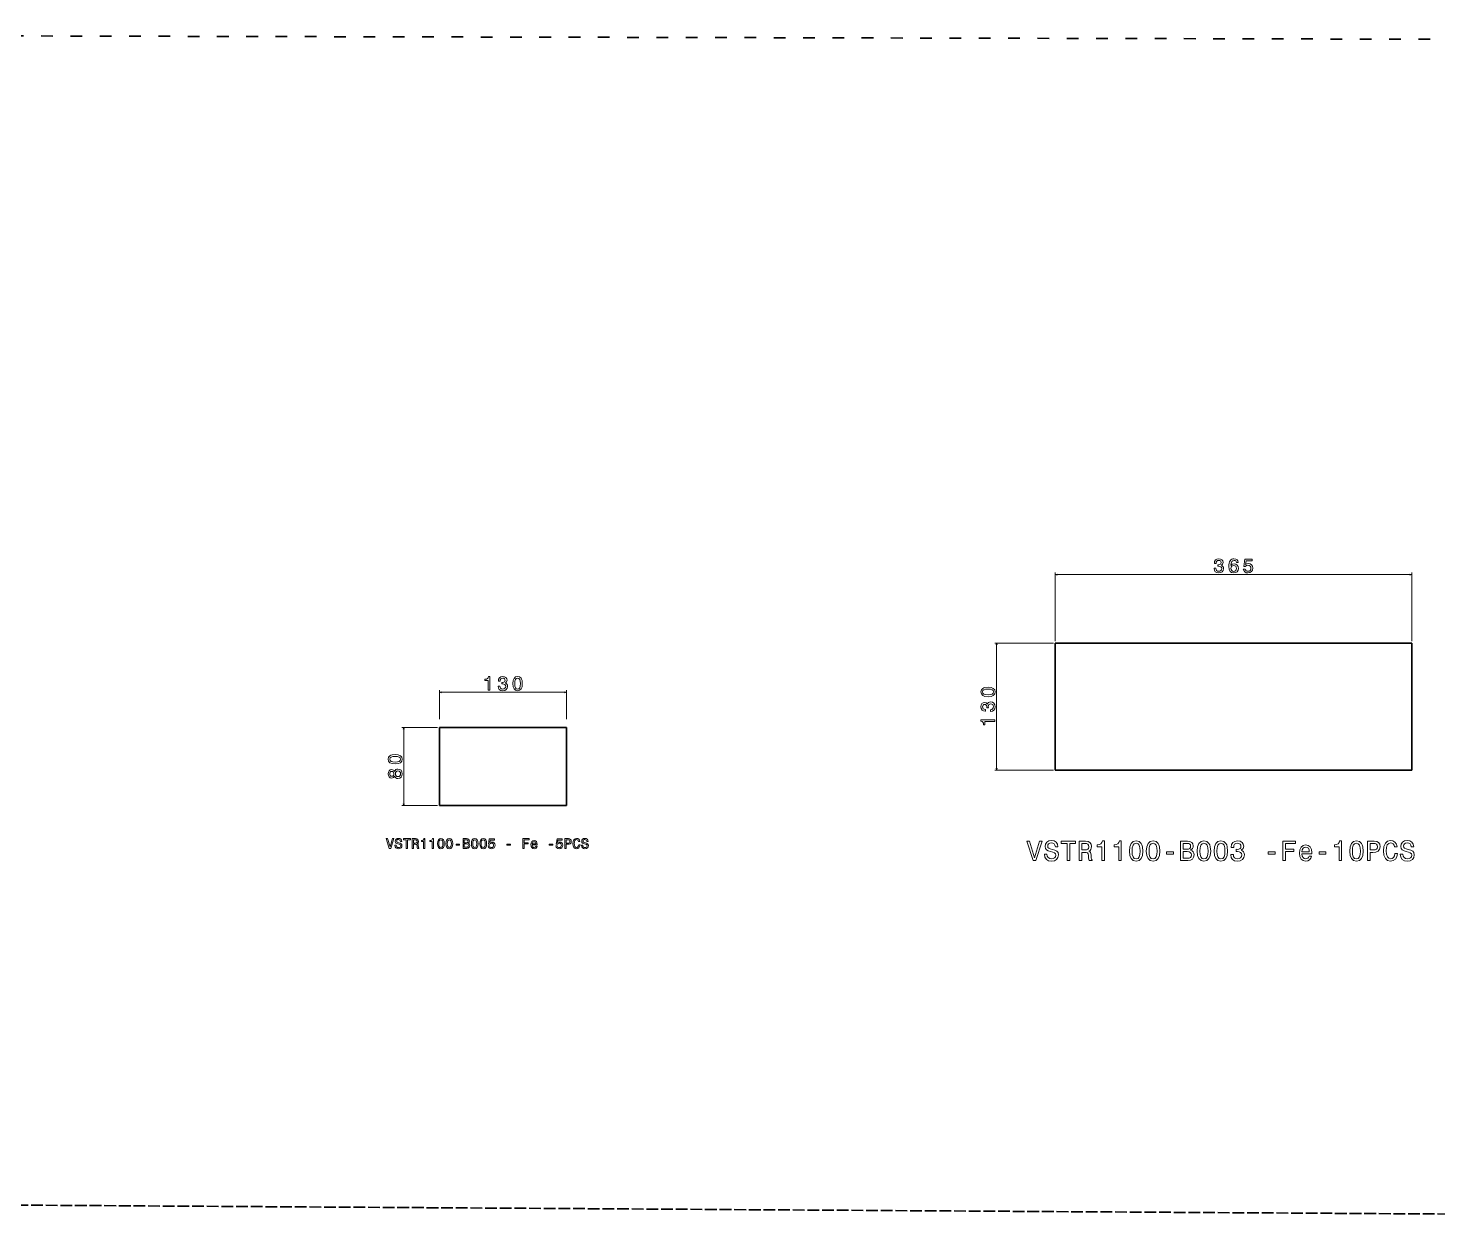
# Model space of a CAD drawing. Extents: x -2689 to 3123, y -678 to 2215.
# Drawn here: x 717 to 2161, y 995 to 2215 of the extents above; entities that cross this region are included whole.
import ezdxf

# ---------------------------------------------------------------- set-up
doc = ezdxf.new("R2010")
doc.units = 0
doc.linetypes.add('DASHED', pattern=[15, 12, -3])
doc.linetypes.add('DASHSPACE', pattern=[30, 12, -18])

msp = doc.modelspace()

# ---------------------------------------------------------------- linework, layer by layer
at = {"color": 7, "linetype": 'DASHSPACE', "lineweight": 35}
msp.add_line((-2689.26001, 2215.209961), (3123.318115, 2201.628662), dxfattribs=at)
at = {"color": 7, "lineweight": 13}
for p, q in [((1769.020508, 1587.676758), (1769.020508, 1657.834473)), ((1769.020508, 1655.834473), (2134.020508, 1655.834473)), ((2134.020508, 1587.676758), (2134.020508, 1657.834473)), ((1767.020508, 1585.676758), (1706.95874, 1585.676758)), ((1708.95874, 1455.676758), (1708.95874, 1585.676758)), ((1138.544678, 1507.782837), (1138.544678, 1537.301025)), ((1138.544678, 1535.301025), (1268.544678, 1535.301025)), ((1268.544678, 1507.782837), (1268.544678, 1537.301025)), ((1136.544678, 1499.289307), (1100.018188, 1499.289307)), ((1102.018188, 1419.289307), (1102.018188, 1499.289307)), ((1767.020508, 1455.676758), (1706.95874, 1455.676758)), ((1136.544678, 1419.289307), (1100.018188, 1419.289307))]:
    msp.add_line(p, q, dxfattribs=at)
at = {"color": 7, "lineweight": 35}
for p, q in [((1769.020508, 1455.676758), (1769.020508, 1585.676758)), ((2134.020508, 1585.676758), (1769.020508, 1585.676758)), ((2134.020508, 1455.676758), (2134.020508, 1585.676758)), ((1138.544678, 1419.289307), (1138.544678, 1499.289307)), ((1138.544678, 1499.289307), (1268.544678, 1499.289307)), ((1268.544678, 1419.289307), (1268.544678, 1499.289307)), ((2134.020508, 1455.676758), (1769.020508, 1455.676758)), ((1138.544678, 1419.289307), (1268.544678, 1419.289307))]:
    msp.add_line(p, q, dxfattribs=at)
at = {"color": 7, "linetype": 'DASHED', "lineweight": 35}
msp.add_line((-2684.563232, 1031.378906), (3114.439697, 995.162231), dxfattribs=at)
at = {"color": 7, "lineweight": 13}
for points in [[(1931.49292, 1662.232178), (1931.49292, 1662.090942), (1931.815674, 1660.154297), (1932.763672, 1658.701904), (1934.256592, 1657.773926), (1936.233521, 1657.43103), (1938.331543, 1657.773926), (1939.905029, 1658.661499), (1940.913574, 1660.073608), (1941.276733, 1661.88916), (1941.115356, 1663.079346), (1940.671631, 1664.047729), (1939.945313, 1664.794067), (1938.977051, 1665.338745), (1940.28833, 1666.428101), (1940.752197, 1668.162964), (1940.449707, 1669.73645), (1939.582275, 1670.926636), (1938.170166, 1671.673096), (1936.233521, 1671.935303), (1934.417969, 1671.612549), (1933.026001, 1670.724976), (1932.118164, 1669.312866), (1931.815674, 1667.436768), (1931.815674, 1667.295532), (1933.611084, 1667.295532), (1933.772461, 1668.58667), (1934.296875, 1669.514526), (1935.144165, 1670.079346), (1936.334351, 1670.281128), (1937.383301, 1670.119751), (1938.149902, 1669.696167), (1938.613892, 1669.010254), (1938.79541, 1668.082275), (1938.613892, 1667.09375), (1938.129761, 1666.428101), (1937.282471, 1666.024658), (1936.132568, 1665.903564), (1935.345947, 1665.923828), (1935.345947, 1664.330078), (1936.334351, 1664.370483), (1937.605225, 1664.188965), (1938.553467, 1663.704712), (1939.118164, 1662.917969), (1939.319946, 1661.88916), (1939.098145, 1660.719116), (1938.513062, 1659.851685), (1937.585083, 1659.307129), (1936.354492, 1659.125488), (1935.083618, 1659.327271), (1934.155762, 1659.932373), (1933.570679, 1660.900757), (1933.348755, 1662.232178)], [(1956.362061, 1668.062134), (1955.97876, 1669.696167), (1955.091064, 1670.906494), (1953.71936, 1671.673096), (1951.944092, 1671.935303), (1950.753906, 1671.794067), (1949.725098, 1671.410767), (1948.817383, 1670.7854), (1948.050781, 1669.897827), (1947.445557, 1668.78833), (1947.001709, 1667.436768), (1946.71936, 1665.84314), (1946.638672, 1664.047729), (1946.961426, 1661.183105), (1947.949951, 1659.105347), (1949.543579, 1657.854614), (1951.72229, 1657.43103), (1953.679077, 1657.794067), (1955.171875, 1658.742188), (1956.140137, 1660.234985), (1956.483032, 1662.131226), (1956.140137, 1664.047729), (1955.212158, 1665.520264), (1953.779907, 1666.448242), (1952.004639, 1666.770996), (1950.088257, 1666.367554), (1948.656006, 1665.217773), (1948.958618, 1667.436768), (1949.604126, 1669.030396), (1950.592529, 1669.978516), (1951.964355, 1670.30127), (1952.973022, 1670.139893), (1953.739502, 1669.716309), (1954.243896, 1669.010254), (1954.506104, 1668.062134)], [(1954.526367, 1662.111084), (1954.304443, 1660.84021), (1953.739502, 1659.871948), (1952.831787, 1659.226318), (1951.702148, 1659.024658), (1950.511963, 1659.226318), (1949.604126, 1659.851685), (1949.019043, 1660.820068), (1948.837524, 1662.090942), (1949.039307, 1663.341675), (1949.604126, 1664.289795), (1950.532104, 1664.89502), (1951.782715, 1665.116821), (1952.87207, 1664.89502), (1953.739502, 1664.309937), (1954.304443, 1663.361816)], [(1961.46167, 1661.485718), (1961.905518, 1659.831543), (1962.894043, 1658.540527), (1964.346436, 1657.733643), (1966.202393, 1657.43103), (1968.239868, 1657.794067), (1969.833496, 1658.782593), (1970.842163, 1660.356079), (1971.225464, 1662.373291), (1970.882446, 1664.24939), (1969.914185, 1665.722046), (1968.401245, 1666.670166), (1966.444458, 1667.013184), (1964.931519, 1666.770996), (1963.761475, 1666.105347), (1964.326294, 1669.877686), (1970.458862, 1669.877686), (1970.458862, 1671.53186), (1962.974731, 1671.53186), (1961.865234, 1664.108154), (1963.479004, 1664.108154), (1964.649048, 1665.056396), (1966.141846, 1665.399292), (1967.432861, 1665.177368), (1968.421387, 1664.53186), (1969.046753, 1663.543335), (1969.268677, 1662.272461), (1969.046753, 1661.001587), (1968.401245, 1660.013184), (1967.41272, 1659.387695), (1966.141846, 1659.165894), (1965.072754, 1659.307129), (1964.245605, 1659.770996), (1963.640381, 1660.497314), (1963.337891, 1661.485718)], [(1188.237427, 1537.301025), (1190.073242, 1537.301025), (1190.073242, 1551.401855), (1188.701416, 1551.401855), (1188.338379, 1550.171265), (1187.612061, 1549.344238), (1186.502563, 1548.860107), (1184.969482, 1548.69873), (1184.969482, 1547.266357), (1188.237427, 1547.266357)], [(1198.46106, 1541.69873), (1198.46106, 1541.557373), (1198.783813, 1539.62085), (1199.732056, 1538.168457), (1201.224854, 1537.240479), (1203.201782, 1536.897461), (1205.299683, 1537.240479), (1206.873169, 1538.128052), (1207.881836, 1539.540161), (1208.244995, 1541.355713), (1208.083618, 1542.545898), (1207.639771, 1543.51416), (1206.913574, 1544.26062), (1205.945313, 1544.805298), (1207.25647, 1545.894653), (1207.720459, 1547.629517), (1207.417847, 1549.203003), (1206.550415, 1550.393188), (1205.138306, 1551.139648), (1203.201782, 1551.401855), (1201.38623, 1551.079102), (1199.994263, 1550.191406), (1199.086426, 1548.779297), (1198.783813, 1546.90332), (1198.783813, 1546.762085), (1200.579224, 1546.762085), (1200.740601, 1548.053101), (1201.265137, 1548.981079), (1202.112427, 1549.545898), (1203.302612, 1549.747681), (1204.351563, 1549.586182), (1205.118164, 1549.162598), (1205.582153, 1548.476807), (1205.763672, 1547.548828), (1205.582153, 1546.560303), (1205.098022, 1545.894653), (1204.250732, 1545.491211), (1203.10083, 1545.370117), (1202.314087, 1545.390381), (1202.314087, 1543.796631), (1203.302612, 1543.836914), (1204.573486, 1543.655518), (1205.521606, 1543.171265), (1206.086426, 1542.384521), (1206.288208, 1541.355713), (1206.066284, 1540.185669), (1205.481323, 1539.318237), (1204.553345, 1538.77356), (1203.322754, 1538.592041), (1202.05188, 1538.793701), (1201.123901, 1539.398926), (1200.53894, 1540.367188), (1200.317017, 1541.69873)], [(1213.627075, 1544.139648), (1213.929688, 1540.972412), (1214.877808, 1538.713135), (1216.390747, 1537.341309), (1218.48877, 1536.897461), (1220.566528, 1537.341309), (1222.07959, 1538.713135), (1223.007446, 1540.972412), (1223.330322, 1544.139648), (1223.007446, 1547.286621), (1222.624268, 1548.537354), (1222.07959, 1549.566162), (1220.566528, 1550.937866), (1218.48877, 1551.401855), (1216.390747, 1550.937866), (1214.877808, 1549.545898), (1213.929688, 1547.286621)], [(1215.563721, 1544.139648), (1215.725098, 1546.580566), (1216.22937, 1548.335571), (1217.137207, 1549.36438), (1218.48877, 1549.727539), (1219.82019, 1549.36438), (1220.727905, 1548.335571), (1221.2323, 1546.580566), (1221.393677, 1544.139648), (1221.2323, 1541.678467), (1220.727905, 1539.923462), (1219.82019, 1538.894653), (1218.48877, 1538.551758), (1217.137207, 1538.894653), (1216.22937, 1539.923462), (1215.725098, 1541.678467)], [(1700.120117, 1530.759155), (1703.287354, 1531.061768), (1705.546631, 1532.009888), (1706.918457, 1533.522827), (1707.362305, 1535.62085), (1706.918457, 1537.698608), (1705.546631, 1539.21167), (1703.287354, 1540.139526), (1700.120117, 1540.462402), (1696.973145, 1540.139526), (1695.722412, 1539.756348), (1694.693604, 1539.21167), (1693.321899, 1537.698608), (1692.85791, 1535.62085), (1693.321899, 1533.522827), (1694.713867, 1532.009888), (1696.973145, 1531.061768)], [(1700.120117, 1532.695801), (1697.679199, 1532.857178), (1695.924194, 1533.36145), (1694.895386, 1534.269287), (1694.532227, 1535.62085), (1694.895386, 1536.952271), (1695.924194, 1537.859985), (1697.679199, 1538.36438), (1700.120117, 1538.525757), (1702.581299, 1538.36438), (1704.336304, 1537.859985), (1705.365112, 1536.952271), (1705.708008, 1535.62085), (1705.365112, 1534.269287), (1704.336304, 1533.36145), (1702.581299, 1532.857178)], [(1702.561035, 1515.59314), (1702.702393, 1515.59314), (1704.638916, 1515.915894), (1706.091309, 1516.864136), (1707.019287, 1518.356934), (1707.362305, 1520.333862), (1707.019287, 1522.431763), (1706.131714, 1524.005249), (1704.719604, 1525.013916), (1702.904053, 1525.377075), (1701.713867, 1525.215698), (1700.745605, 1524.771851), (1699.999146, 1524.045654), (1699.454468, 1523.077393), (1698.365112, 1524.38855), (1696.630249, 1524.852539), (1695.056763, 1524.549927), (1693.866577, 1523.682495), (1693.120117, 1522.270386), (1692.85791, 1520.333862), (1693.180664, 1518.518311), (1694.068359, 1517.126343), (1695.480469, 1516.218506), (1697.356445, 1515.915894), (1697.497681, 1515.915894), (1697.497681, 1517.711304), (1696.206665, 1517.872681), (1695.278687, 1518.397217), (1694.713867, 1519.244507), (1694.512085, 1520.434692), (1694.673584, 1521.483643), (1695.097168, 1522.250244), (1695.782959, 1522.714233), (1696.710938, 1522.895752), (1697.699463, 1522.714233), (1698.365112, 1522.230103), (1698.768555, 1521.382813), (1698.889648, 1520.23291), (1698.869385, 1519.446167), (1700.463135, 1519.446167), (1700.422852, 1520.434692), (1700.604248, 1521.705566), (1701.088501, 1522.653687), (1701.875244, 1523.218506), (1702.904053, 1523.420288), (1704.074097, 1523.198364), (1704.941528, 1522.613403), (1705.486206, 1521.685425), (1705.667725, 1520.454834), (1705.466064, 1519.18396), (1704.86084, 1518.255981), (1703.892578, 1517.671021), (1702.561035, 1517.449097)], [(1706.95874, 1505.369507), (1706.95874, 1507.205322), (1692.85791, 1507.205322), (1692.85791, 1505.833496), (1694.088501, 1505.470459), (1694.915527, 1504.744141), (1695.399658, 1503.634644), (1695.561035, 1502.101563), (1696.993408, 1502.101563), (1696.993408, 1505.369507)], [(1093.179565, 1461.899658), (1096.346802, 1462.202271), (1098.606079, 1463.150391), (1099.977905, 1464.66333), (1100.421631, 1466.761353), (1099.977905, 1468.839111), (1098.606079, 1470.352173), (1096.346802, 1471.280029), (1093.179565, 1471.602905), (1090.032593, 1471.280029), (1088.781982, 1470.896851), (1087.753052, 1470.352173), (1086.381348, 1468.839111), (1085.917358, 1466.761353), (1086.381348, 1464.66333), (1087.773315, 1463.150391), (1090.032593, 1462.202271)], [(1093.179565, 1463.836304), (1090.738647, 1463.997681), (1088.983643, 1464.501953), (1087.954834, 1465.40979), (1087.591675, 1466.761353), (1087.954834, 1468.092773), (1088.983643, 1469.000488), (1090.738647, 1469.504883), (1093.179565, 1469.66626), (1095.640747, 1469.504883), (1097.395752, 1469.000488), (1098.424561, 1468.092773), (1098.767578, 1466.761353), (1098.424561, 1465.40979), (1097.395752, 1464.501953), (1095.640747, 1463.997681)], [(1092.473511, 1449.315918), (1093.038452, 1448.287109), (1093.825195, 1447.581055), (1094.813599, 1447.137207), (1096.003784, 1446.995972), (1097.799194, 1447.318726), (1099.191162, 1448.246704), (1100.078735, 1449.759644), (1100.421631, 1451.817261), (1100.078735, 1453.854736), (1099.191162, 1455.367676), (1097.799194, 1456.295654), (1096.003784, 1456.638672), (1094.813599, 1456.477295), (1093.825195, 1456.053589), (1093.038452, 1455.327393), (1092.473511, 1454.318726), (1091.98938, 1455.125732), (1091.32373, 1455.69043), (1090.516846, 1456.033447), (1089.52832, 1456.154541), (1088.096069, 1455.831665), (1086.946167, 1454.984375), (1086.199829, 1453.612671), (1085.917358, 1451.817261), (1086.199829, 1450.001709), (1086.946167, 1448.629883), (1088.096069, 1447.762451), (1089.52832, 1447.459961), (1090.516846, 1447.560791), (1091.32373, 1447.903809)], [(1089.689697, 1449.376343), (1088.802124, 1449.53772), (1088.116211, 1450.021973), (1087.692627, 1450.788452), (1087.53125, 1451.817261), (1087.692627, 1452.825928), (1088.116211, 1453.592529), (1088.802124, 1454.07666), (1089.689697, 1454.258179), (1090.597534, 1454.07666), (1091.303589, 1453.592529), (1091.767578, 1452.825928), (1091.908691, 1451.817261), (1091.747314, 1450.788452), (1091.303589, 1450.021973), (1090.597534, 1449.53772)], [(1095.963501, 1448.932617), (1094.894287, 1449.114136), (1094.087402, 1449.699219), (1093.562866, 1450.606934), (1093.381348, 1451.817261), (1093.562866, 1453.007568), (1094.087402, 1453.915283), (1094.894287, 1454.500244), (1095.963501, 1454.702026), (1097.113281, 1454.500244), (1097.980713, 1453.915283), (1098.545654, 1453.007568), (1098.727173, 1451.817261), (1098.545654, 1450.606934), (1097.980713, 1449.699219), (1097.113281, 1449.114136)], [(1090.389038, 1385.427612), (1087.881836, 1376.911743), (1085.302612, 1385.427612), (1083.933716, 1385.427612), (1087.161377, 1375.413208), (1088.602295, 1375.413208), (1091.757935, 1385.427612)], [(1094.279541, 1378.712891), (1092.968262, 1378.712891), (1093.25647, 1377.185547), (1093.976929, 1376.061646), (1095.086426, 1375.384399), (1096.585083, 1375.139404), (1098.069214, 1375.369995), (1099.178711, 1376.004028), (1099.884766, 1376.998169), (1100.144043, 1378.309448), (1099.927979, 1379.490967), (1099.322754, 1380.254761), (1098.342896, 1380.759033), (1097.031738, 1381.133667), (1095.907837, 1381.407471), (1095.172974, 1381.724487), (1094.755005, 1382.185547), (1094.625366, 1382.906006), (1094.755005, 1383.554443), (1095.129639, 1384.044312), (1095.706055, 1384.375732), (1096.498535, 1384.490967), (1097.305542, 1384.346924), (1097.939453, 1383.957886), (1098.3573, 1383.309448), (1098.559082, 1382.430542), (1099.870361, 1382.430542), (1099.870361, 1382.459351), (1099.639771, 1383.813843), (1098.962524, 1384.822388), (1097.89624, 1385.456421), (1096.455322, 1385.672607), (1095.158569, 1385.456421), (1094.149902, 1384.851196), (1093.501465, 1383.914673), (1093.270874, 1382.704224), (1093.458252, 1381.623535), (1094.005737, 1380.888672), (1094.870361, 1380.398804), (1096.05188, 1380.02417), (1097.218994, 1379.692749), (1098.098022, 1379.375732), (1098.631104, 1378.914673), (1098.818481, 1378.165405), (1098.645508, 1377.401733), (1098.198853, 1376.825317), (1097.521606, 1376.465088), (1096.6427, 1376.349854), (1095.662842, 1376.508301), (1094.913574, 1376.96936), (1094.437988, 1377.718628)], [(1122.319946, 1375.413208), (1123.631104, 1375.413208), (1123.631104, 1385.485229), (1122.651367, 1385.485229), (1122.391968, 1384.606323), (1121.873169, 1384.015503), (1121.080688, 1383.669678), (1119.985596, 1383.554443), (1119.985596, 1382.531372), (1122.319946, 1382.531372)], [(1130.994263, 1375.413208), (1132.305542, 1375.413208), (1132.305542, 1385.485229), (1131.325684, 1385.485229), (1131.066284, 1384.606323), (1130.547607, 1384.015503), (1129.755005, 1383.669678), (1128.659912, 1383.554443), (1128.659912, 1382.531372), (1130.994263, 1382.531372)], [(1136.455322, 1380.297974), (1136.671509, 1378.035645), (1137.348755, 1376.421875), (1138.429443, 1375.442017), (1139.927979, 1375.125), (1141.412109, 1375.442017), (1142.492798, 1376.421875), (1143.15564, 1378.035645), (1143.38623, 1380.297974), (1143.15564, 1382.545776), (1142.881836, 1383.439087), (1142.492798, 1384.174072), (1141.412109, 1385.153809), (1139.927979, 1385.485229), (1138.429443, 1385.153809), (1137.348755, 1384.159546), (1136.671509, 1382.545776)], [(1145.129639, 1380.297974), (1145.345825, 1378.035645), (1146.023071, 1376.421875), (1147.10376, 1375.442017), (1148.602295, 1375.125), (1150.086426, 1375.442017), (1151.167114, 1376.421875), (1151.829956, 1378.035645), (1152.060547, 1380.297974), (1151.829956, 1382.545776), (1151.556152, 1383.439087), (1151.167114, 1384.174072), (1150.086426, 1385.153809), (1148.602295, 1385.485229), (1147.10376, 1385.153809), (1146.023071, 1384.159546), (1145.345825, 1382.545776)], [(1171.15271, 1380.297974), (1171.368896, 1378.035645), (1172.046143, 1376.421875), (1173.126831, 1375.442017), (1174.625366, 1375.125), (1176.109497, 1375.442017), (1177.190186, 1376.421875), (1177.853027, 1378.035645), (1178.083618, 1380.297974), (1177.853027, 1382.545776), (1177.579224, 1383.439087), (1177.190186, 1384.174072), (1176.109497, 1385.153809), (1174.625366, 1385.485229), (1173.126831, 1385.153809), (1172.046143, 1384.159546), (1171.368896, 1382.545776)], [(1179.827148, 1380.297974), (1180.043213, 1378.035645), (1180.720459, 1376.421875), (1181.801147, 1375.442017), (1183.299683, 1375.125), (1184.783936, 1375.442017), (1185.864624, 1376.421875), (1186.527344, 1378.035645), (1186.757935, 1380.297974), (1186.527344, 1382.545776), (1186.253662, 1383.439087), (1185.864624, 1384.174072), (1184.783936, 1385.153809), (1183.299683, 1385.485229), (1181.801147, 1385.153809), (1180.720459, 1384.159546), (1180.043213, 1382.545776)], [(1281.05188, 1379.130737), (1280.763672, 1377.92041), (1280.288208, 1377.055908), (1279.625366, 1376.522705), (1278.84729, 1376.349854), (1277.910645, 1376.609131), (1277.175781, 1377.387329), (1276.685913, 1378.655273), (1276.527344, 1380.413208), (1276.685913, 1382.156738), (1277.161377, 1383.439087), (1277.89624, 1384.217285), (1278.84729, 1384.490967), (1279.53894, 1384.346924), (1280.129639, 1383.943481), (1280.59082, 1383.295044), (1280.907715, 1382.401733), (1282.276611, 1382.401733), (1281.84436, 1383.770508), (1281.095093, 1384.807983), (1280.072021, 1385.456421), (1278.84729, 1385.687012), (1277.319824, 1385.326782), (1276.15271, 1384.318115), (1275.403442, 1382.661011), (1275.144043, 1380.413208), (1275.403442, 1378.165405), (1276.15271, 1376.508301), (1277.319824, 1375.485229), (1278.84729, 1375.139404), (1280.187256, 1375.413208), (1281.268066, 1376.17688), (1282.031738, 1377.430542), (1282.435181, 1379.130737)], [(1285.115234, 1378.712891), (1283.804077, 1378.712891), (1284.092163, 1377.185547), (1284.812622, 1376.061646), (1285.922119, 1375.384399), (1287.420776, 1375.139404), (1288.904907, 1375.369995), (1290.014404, 1376.004028), (1290.720459, 1376.998169), (1290.979858, 1378.309448), (1290.763672, 1379.490967), (1290.158447, 1380.254761), (1289.178711, 1380.759033), (1287.867432, 1381.133667), (1286.74353, 1381.407471), (1286.008667, 1381.724487), (1285.59082, 1382.185547), (1285.46106, 1382.906006), (1285.59082, 1383.554443), (1285.965454, 1384.044312), (1286.541748, 1384.375732), (1287.334229, 1384.490967), (1288.141235, 1384.346924), (1288.775146, 1383.957886), (1289.193115, 1383.309448), (1289.394775, 1382.430542), (1290.706055, 1382.430542), (1290.706055, 1382.459351), (1290.475464, 1383.813843), (1289.798218, 1384.822388), (1288.731934, 1385.456421), (1287.291016, 1385.672607), (1285.994263, 1385.456421), (1284.985596, 1384.851196), (1284.337158, 1383.914673), (1284.106689, 1382.704224), (1284.293945, 1381.623535), (1284.841553, 1380.888672), (1285.706055, 1380.398804), (1286.887573, 1380.02417), (1288.054688, 1379.692749), (1288.933716, 1379.375732), (1289.466797, 1378.914673), (1289.654175, 1378.165405), (1289.481201, 1377.401733), (1289.034546, 1376.825317), (1288.3573, 1376.465088), (1287.478394, 1376.349854), (1286.498535, 1376.508301), (1285.749268, 1376.96936), (1285.273804, 1377.718628)], [(1104.567749, 1375.413208), (1105.893433, 1375.413208), (1105.893433, 1384.202881), (1108.919312, 1384.202881), (1108.919312, 1385.413208), (1101.527344, 1385.413208), (1101.527344, 1384.202881), (1104.567749, 1384.202881)], [(1110.69165, 1375.413208), (1112.031738, 1375.413208), (1112.031738, 1379.635132), (1113.400635, 1379.635132), (1114.40918, 1379.591919), (1115.043213, 1379.390137), (1115.389038, 1378.914673), (1115.533203, 1378.064453), (1115.605225, 1376.7677), (1115.69165, 1375.91748), (1115.864502, 1375.413208), (1117.377563, 1375.413208), (1117.377563, 1375.687012), (1117.046143, 1376.090454), (1116.930908, 1376.839722), (1116.829956, 1378.453613), (1116.585083, 1379.649536), (1116.253662, 1380.02417), (1115.734863, 1380.297974), (1116.311279, 1380.658203), (1116.714722, 1381.162476), (1116.974121, 1381.796509), (1117.060547, 1382.560181), (1116.858765, 1383.770508), (1116.282471, 1384.678345), (1115.331421, 1385.22583), (1114.034546, 1385.413208), (1110.69165, 1385.413208)], [(1113.659912, 1384.188477), (1114.53894, 1384.101929), (1115.158569, 1383.828247), (1115.547607, 1383.323853), (1115.677246, 1382.531372), (1115.533203, 1381.695679), (1115.144043, 1381.191284), (1114.481323, 1380.931885), (1113.573486, 1380.859863), (1112.031738, 1380.859863), (1112.031738, 1384.188477)], [(1137.838623, 1380.297974), (1137.953857, 1382.041504), (1138.314087, 1383.295044), (1138.962524, 1384.029907), (1139.927979, 1384.289307), (1140.879028, 1384.029907), (1141.527344, 1383.295044), (1141.887573, 1382.041504), (1142.00293, 1380.297974), (1141.887573, 1378.540039), (1141.527344, 1377.286377), (1140.879028, 1376.551514), (1139.927979, 1376.306641), (1138.962524, 1376.551514), (1138.314087, 1377.286377), (1137.953857, 1378.540039)], [(1146.512939, 1380.297974), (1146.628296, 1382.041504), (1146.988525, 1383.295044), (1147.636841, 1384.029907), (1148.602295, 1384.289307), (1149.553345, 1384.029907), (1150.201782, 1383.295044), (1150.562012, 1382.041504), (1150.677246, 1380.297974), (1150.562012, 1378.540039), (1150.201782, 1377.286377), (1149.553345, 1376.551514), (1148.602295, 1376.306641), (1147.636841, 1376.551514), (1146.988525, 1377.286377), (1146.628296, 1378.540039)], [(1155.533203, 1378.712891), (1159.020142, 1378.712891), (1159.020142, 1379.851196), (1155.533203, 1379.851196)], [(1167.752197, 1380.81665), (1168.760864, 1381.652344), (1169.020142, 1382.214355), (1169.106689, 1382.906006), (1168.919312, 1383.986694), (1168.357422, 1384.764771), (1167.449585, 1385.240356), (1166.181519, 1385.413208), (1162.622437, 1385.413208), (1162.622437, 1375.413208), (1166.383301, 1375.413208), (1167.723389, 1375.61499), (1168.717529, 1376.205688), (1169.337158, 1377.142334), (1169.553345, 1378.410278), (1169.423584, 1379.260498), (1169.077881, 1379.966553), (1168.515869, 1380.485229)], [(1165.907837, 1381.263306), (1163.94812, 1381.263306), (1163.94812, 1384.217285), (1166.023071, 1384.217285), (1166.801147, 1384.130737), (1167.348755, 1383.87146), (1167.680176, 1383.424683), (1167.79541, 1382.761963), (1167.665771, 1382.099121), (1167.319946, 1381.637939), (1166.729126, 1381.349854)], [(1166.224854, 1376.609131), (1163.94812, 1376.609131), (1163.94812, 1380.052979), (1166.095093, 1380.052979), (1167.00293, 1379.952148), (1167.651367, 1379.649536), (1168.040405, 1379.130737), (1168.170044, 1378.38147), (1168.040405, 1377.588989), (1167.680176, 1377.041504), (1167.074951, 1376.710083)], [(1172.536011, 1380.297974), (1172.651367, 1382.041504), (1173.011597, 1383.295044), (1173.659912, 1384.029907), (1174.625366, 1384.289307), (1175.576416, 1384.029907), (1176.224854, 1383.295044), (1176.585083, 1382.041504), (1176.700317, 1380.297974), (1176.585083, 1378.540039), (1176.224854, 1377.286377), (1175.576416, 1376.551514), (1174.625366, 1376.306641), (1173.659912, 1376.551514), (1173.011597, 1377.286377), (1172.651367, 1378.540039)], [(1181.210449, 1380.297974), (1181.325684, 1382.041504), (1181.685913, 1383.295044), (1182.334351, 1384.029907), (1183.299683, 1384.289307), (1184.250732, 1384.029907), (1184.89917, 1383.295044), (1185.259399, 1382.041504), (1185.374634, 1380.297974), (1185.259399, 1378.540039), (1184.89917, 1377.286377), (1184.250732, 1376.551514), (1183.299683, 1376.306641), (1182.334351, 1376.551514), (1181.685913, 1377.286377), (1181.325684, 1378.540039)], [(1188.400635, 1378.02124), (1188.717651, 1376.839722), (1189.423706, 1375.91748), (1190.461182, 1375.341187), (1191.786743, 1375.125), (1193.242065, 1375.384399), (1194.380371, 1376.090454), (1195.10083, 1377.214355), (1195.374634, 1378.655273), (1195.129761, 1379.995361), (1194.43811, 1381.047241), (1193.357422, 1381.724487), (1191.959717, 1381.96936), (1190.879028, 1381.796509), (1190.043213, 1381.321045), (1190.446655, 1384.015503), (1194.827148, 1384.015503), (1194.827148, 1385.197021), (1189.481323, 1385.197021), (1188.688721, 1379.894531), (1189.841553, 1379.894531), (1190.677246, 1380.571655), (1191.74353, 1380.81665), (1192.665771, 1380.658203), (1193.371826, 1380.197021), (1193.818481, 1379.490967), (1193.976929, 1378.583252), (1193.818481, 1377.675415), (1193.357422, 1376.96936), (1192.651367, 1376.522705), (1191.74353, 1376.364258), (1190.979858, 1376.465088), (1190.389038, 1376.796509), (1189.956787, 1377.315186), (1189.740601, 1378.02124)], [(1207.579224, 1378.712891), (1211.066284, 1378.712891), (1211.066284, 1379.851196), (1207.579224, 1379.851196)], [(1223.717651, 1375.413208), (1225.057617, 1375.413208), (1225.057617, 1380.009766), (1229.265137, 1380.009766), (1229.265137, 1381.205688), (1225.057617, 1381.205688), (1225.057617, 1384.202881), (1230.230591, 1384.202881), (1230.230591, 1385.413208), (1223.717651, 1385.413208)], [(1233.472656, 1378.914673), (1238.544678, 1378.914673), (1238.559082, 1379.505371), (1238.328613, 1381.162476), (1237.69458, 1382.401733), (1236.685913, 1383.151001), (1235.345825, 1383.424683), (1234.034668, 1383.136597), (1233.026001, 1382.32959), (1232.377563, 1381.018433), (1232.146973, 1379.289307), (1232.363159, 1377.516968), (1233.011597, 1376.220093), (1234.005737, 1375.413208), (1235.302612, 1375.139404), (1236.426514, 1375.326782), (1237.348755, 1375.81665), (1238.026001, 1376.594727), (1238.415039, 1377.632202), (1237.161377, 1377.632202), (1236.9021, 1377.055908), (1236.527344, 1376.623535), (1235.461182, 1376.27771), (1234.639771, 1376.436279), (1234.020142, 1376.940552), (1233.616699, 1377.761963), (1233.472656, 1378.87146)], [(1233.472656, 1379.980957), (1233.631104, 1380.97522), (1234.020142, 1381.710083), (1234.610962, 1382.156738), (1235.389038, 1382.315186), (1236.15271, 1382.156738), (1236.74353, 1381.710083), (1237.10376, 1380.97522), (1237.233398, 1379.980957)], [(1250.95105, 1378.712891), (1254.437988, 1378.712891), (1254.437988, 1379.851196), (1250.95105, 1379.851196)], [(1257.79541, 1378.02124), (1258.112427, 1376.839722), (1258.818481, 1375.91748), (1259.855957, 1375.341187), (1261.181519, 1375.125), (1262.636963, 1375.384399), (1263.775269, 1376.090454), (1264.495728, 1377.214355), (1264.769409, 1378.655273), (1264.524536, 1379.995361), (1263.832886, 1381.047241), (1262.752197, 1381.724487), (1261.354492, 1381.96936), (1260.273804, 1381.796509), (1259.437988, 1381.321045), (1259.841553, 1384.015503), (1264.221924, 1384.015503), (1264.221924, 1385.197021), (1258.876099, 1385.197021), (1258.083618, 1379.894531), (1259.236328, 1379.894531), (1260.072021, 1380.571655), (1261.138306, 1380.81665), (1262.060547, 1380.658203), (1262.766602, 1380.197021), (1263.213257, 1379.490967), (1263.371826, 1378.583252), (1263.213257, 1377.675415), (1262.752197, 1376.96936), (1262.046143, 1376.522705), (1261.138306, 1376.364258), (1260.374634, 1376.465088), (1259.783936, 1376.796509), (1259.351563, 1377.315186), (1259.135498, 1378.02124)], [(1267.00293, 1375.413208), (1268.328491, 1375.413208), (1268.328491, 1379.635132), (1269.79834, 1379.635132), (1271.282471, 1379.707153), (1272.463989, 1380.211426), (1273.227661, 1381.191284), (1273.487061, 1382.531372), (1273.285278, 1383.770508), (1272.708984, 1384.678345), (1271.757935, 1385.22583), (1270.46106, 1385.413208), (1267.00293, 1385.413208)], [(1270.10083, 1384.188477), (1270.965454, 1384.101929), (1271.599365, 1383.828247), (1271.974121, 1383.323853), (1272.10376, 1382.531372), (1271.959717, 1381.695679), (1271.570557, 1381.191284), (1270.907837, 1380.931885), (1270, 1380.859863), (1268.328491, 1380.859863), (1268.328491, 1384.188477)], [(1752.709229, 1382.953369), (1747.694824, 1365.921631), (1742.536377, 1382.953369), (1739.798584, 1382.953369), (1746.253906, 1362.924561), (1749.135742, 1362.924561), (1755.447021, 1382.953369)], [(1760.490234, 1369.523926), (1757.867798, 1369.523926), (1758.444092, 1366.469238), (1759.88501, 1364.221436), (1762.104126, 1362.866943), (1765.101196, 1362.376953), (1768.069458, 1362.838135), (1770.288574, 1364.106079), (1771.700684, 1366.094604), (1772.21936, 1368.717041), (1771.787109, 1371.0802), (1770.57666, 1372.607544), (1768.617065, 1373.616211), (1765.994629, 1374.365479), (1763.746704, 1374.913086), (1762.276978, 1375.546997), (1761.441284, 1376.469238), (1761.181885, 1377.910156), (1761.441284, 1379.207031), (1762.190552, 1380.186768), (1763.343262, 1380.849609), (1764.928345, 1381.0802), (1766.542114, 1380.791992), (1767.810181, 1380.013916), (1768.645874, 1378.717041), (1769.049316, 1376.959106), (1771.671753, 1376.959106), (1771.671753, 1377.016724), (1771.210693, 1379.725708), (1769.856201, 1381.743042), (1767.723633, 1383.010986), (1764.841797, 1383.443237), (1762.248169, 1383.010986), (1760.230835, 1381.800659), (1758.934082, 1379.92749), (1758.4729, 1377.506714), (1758.847656, 1375.345337), (1759.942749, 1373.87561), (1761.671753, 1372.895752), (1764.034912, 1372.146484), (1766.369263, 1371.483643), (1768.127197, 1370.849609), (1769.193359, 1369.92749), (1769.568115, 1368.428833), (1769.22229, 1366.901489), (1768.328857, 1365.748779), (1766.974365, 1365.02832), (1765.216431, 1364.797729), (1763.256836, 1365.114746), (1761.758301, 1366.036987), (1760.807251, 1367.535522)], [(1781.06665, 1362.924561), (1783.717896, 1362.924561), (1783.717896, 1380.503784), (1789.769775, 1380.503784), (1789.769775, 1382.924561), (1774.985962, 1382.924561), (1774.985962, 1380.503784), (1781.06665, 1380.503784)], [(1793.314453, 1362.924561), (1795.994629, 1362.924561), (1795.994629, 1371.368408), (1798.7323, 1371.368408), (1800.749634, 1371.28186), (1802.017578, 1370.878418), (1802.709229, 1369.92749), (1802.997437, 1368.227173), (1803.141602, 1365.633545), (1803.314453, 1363.933228), (1803.660278, 1362.924561), (1806.686279, 1362.924561), (1806.686279, 1363.472168), (1806.023438, 1364.279053), (1805.792847, 1365.777588), (1805.591064, 1369.005249), (1805.101196, 1371.397217), (1804.438354, 1372.146484), (1803.400879, 1372.69397), (1804.553711, 1373.414429), (1805.360596, 1374.423096), (1805.879272, 1375.691162), (1806.052246, 1377.218506), (1805.648804, 1379.639282), (1804.495972, 1381.454834), (1802.593994, 1382.549927), (1800.000366, 1382.924561), (1793.314453, 1382.924561)], [(1799.251099, 1380.474976), (1801.009033, 1380.302124), (1802.248169, 1379.754517), (1803.026245, 1378.74585), (1803.285645, 1377.160889), (1802.997437, 1375.48938), (1802.21936, 1374.480713), (1800.893677, 1373.962036), (1799.078125, 1373.817871), (1795.994629, 1373.817871), (1795.994629, 1380.474976)], [(1816.570923, 1362.924561), (1819.193359, 1362.924561), (1819.193359, 1383.068604), (1817.233765, 1383.068604), (1816.715088, 1381.310669), (1815.677612, 1380.12915), (1814.092529, 1379.4375), (1811.902344, 1379.207031), (1811.902344, 1377.160889), (1816.570923, 1377.160889)], [(1833.919678, 1362.924561), (1836.542114, 1362.924561), (1836.542114, 1383.068604), (1834.58252, 1383.068604), (1834.063721, 1381.310669), (1833.026245, 1380.12915), (1831.441284, 1379.4375), (1829.251099, 1379.207031), (1829.251099, 1377.160889), (1833.919678, 1377.160889)], [(1844.841797, 1372.69397), (1845.27417, 1368.169556), (1846.62854, 1364.941895), (1848.789917, 1362.982178), (1851.787109, 1362.348145), (1854.755371, 1362.982178), (1856.916748, 1364.941895), (1858.242432, 1368.169556), (1858.703491, 1372.69397), (1858.242432, 1377.189697), (1857.694824, 1378.97644), (1856.916748, 1380.446167), (1854.755371, 1382.405884), (1851.787109, 1383.068604), (1848.789917, 1382.405884), (1846.62854, 1380.417358), (1845.27417, 1377.189697)], [(1847.608398, 1372.69397), (1847.838989, 1376.18103), (1848.559448, 1378.688232), (1849.856201, 1380.157959), (1851.787109, 1380.676758), (1853.689087, 1380.157959), (1854.985962, 1378.688232), (1855.706421, 1376.18103), (1855.93689, 1372.69397), (1855.706421, 1369.178223), (1854.985962, 1366.670898), (1853.689087, 1365.201172), (1851.787109, 1364.711304), (1849.856201, 1365.201172), (1848.559448, 1366.670898), (1847.838989, 1369.178223)], [(1862.190552, 1372.69397), (1862.622803, 1368.169556), (1863.977295, 1364.941895), (1866.138672, 1362.982178), (1869.135742, 1362.348145), (1872.104126, 1362.982178), (1874.265503, 1364.941895), (1875.591064, 1368.169556), (1876.052246, 1372.69397), (1875.591064, 1377.189697), (1875.043579, 1378.97644), (1874.265503, 1380.446167), (1872.104126, 1382.405884), (1869.135742, 1383.068604), (1866.138672, 1382.405884), (1863.977295, 1380.417358), (1862.622803, 1377.189697)], [(1864.957153, 1372.69397), (1865.187622, 1376.18103), (1865.908081, 1378.688232), (1867.204956, 1380.157959), (1869.135742, 1380.676758), (1871.037842, 1380.157959), (1872.334595, 1378.688232), (1873.055054, 1376.18103), (1873.285645, 1372.69397), (1873.055054, 1369.178223), (1872.334595, 1366.670898), (1871.037842, 1365.201172), (1869.135742, 1364.711304), (1867.204956, 1365.201172), (1865.908081, 1366.670898), (1865.187622, 1369.178223)], [(1882.997437, 1369.523926), (1889.971558, 1369.523926), (1889.971558, 1371.800659), (1882.997437, 1371.800659)], [(1907.435547, 1373.731445), (1909.452759, 1375.402954), (1909.971558, 1376.526855), (1910.144409, 1377.910156), (1909.769775, 1380.071533), (1908.645874, 1381.627686), (1906.830322, 1382.578735), (1904.294312, 1382.924561), (1897.176147, 1382.924561), (1897.176147, 1362.924561), (1904.697754, 1362.924561), (1907.37793, 1363.328003), (1909.366333, 1364.509521), (1910.605469, 1366.382813), (1911.037842, 1368.918823), (1910.778442, 1370.619141), (1910.086792, 1372.03125), (1908.962891, 1373.068604)], [(1903.746704, 1374.624878), (1899.827393, 1374.624878), (1899.827393, 1380.532593), (1903.977295, 1380.532593), (1905.533447, 1380.359741), (1906.62854, 1379.840942), (1907.291382, 1378.947632), (1907.521973, 1377.621948), (1907.262573, 1376.296265), (1906.570923, 1375.374146), (1905.389404, 1374.797729)], [(1904.380737, 1365.316528), (1899.827393, 1365.316528), (1899.827393, 1372.204102), (1904.121338, 1372.204102), (1905.93689, 1372.002319), (1907.233765, 1371.397217), (1908.011841, 1370.359741), (1908.27124, 1368.861206), (1908.011841, 1367.276123), (1907.291382, 1366.18103), (1906.081055, 1365.518188)], [(1914.236694, 1372.69397), (1914.668945, 1368.169556), (1916.023438, 1364.941895), (1918.184814, 1362.982178), (1921.181885, 1362.348145), (1924.150146, 1362.982178), (1926.311523, 1364.941895), (1927.637207, 1368.169556), (1928.098389, 1372.69397), (1927.637207, 1377.189697), (1927.089722, 1378.97644), (1926.311523, 1380.446167), (1924.150146, 1382.405884), (1921.181885, 1383.068604), (1918.184814, 1382.405884), (1916.023438, 1380.417358), (1914.668945, 1377.189697)], [(1917.003174, 1372.69397), (1917.233765, 1376.18103), (1917.954224, 1378.688232), (1919.251099, 1380.157959), (1921.181885, 1380.676758), (1923.083984, 1380.157959), (1924.380737, 1378.688232), (1925.101196, 1376.18103), (1925.331787, 1372.69397), (1925.101196, 1369.178223), (1924.380737, 1366.670898), (1923.083984, 1365.201172), (1921.181885, 1364.711304), (1919.251099, 1365.201172), (1917.954224, 1366.670898), (1917.233765, 1369.178223)], [(1931.585327, 1372.69397), (1932.017578, 1368.169556), (1933.37207, 1364.941895), (1935.533447, 1362.982178), (1938.53064, 1362.348145), (1941.498901, 1362.982178), (1943.660278, 1364.941895), (1944.985962, 1368.169556), (1945.447021, 1372.69397), (1944.985962, 1377.189697), (1944.438354, 1378.97644), (1943.660278, 1380.446167), (1941.498901, 1382.405884), (1938.53064, 1383.068604), (1935.533447, 1382.405884), (1933.37207, 1380.417358), (1932.017578, 1377.189697)], [(1934.351929, 1372.69397), (1934.58252, 1376.18103), (1935.302979, 1378.688232), (1936.599731, 1380.157959), (1938.53064, 1380.676758), (1940.432617, 1380.157959), (1941.729492, 1378.688232), (1942.449951, 1376.18103), (1942.68042, 1372.69397), (1942.449951, 1369.178223), (1941.729492, 1366.670898), (1940.432617, 1365.201172), (1938.53064, 1364.711304), (1936.599731, 1365.201172), (1935.302979, 1366.670898), (1934.58252, 1369.178223)], [(1948.617065, 1369.207031), (1948.617065, 1369.005249), (1949.078125, 1366.238647), (1950.432617, 1364.163696), (1952.565186, 1362.838135), (1955.389404, 1362.348145), (1958.386475, 1362.838135), (1960.634399, 1364.106079), (1962.075317, 1366.123413), (1962.593994, 1368.717041), (1962.363525, 1370.417358), (1961.729492, 1371.800659), (1960.692017, 1372.866943), (1959.308716, 1373.64502), (1961.181885, 1375.201172), (1961.844727, 1377.679565), (1961.412476, 1379.92749), (1960.173218, 1381.627686), (1958.156006, 1382.69397), (1955.389404, 1383.068604), (1952.795776, 1382.607544), (1950.807251, 1381.3396), (1949.510498, 1379.322266), (1949.078125, 1376.64209), (1949.078125, 1376.44043), (1951.643066, 1376.44043), (1951.873535, 1378.28479), (1952.622803, 1379.610474), (1953.833252, 1380.417358), (1955.533447, 1380.705566), (1957.032104, 1380.474976), (1958.127197, 1379.869751), (1958.790039, 1378.890015), (1959.049316, 1377.564331), (1958.790039, 1376.152222), (1958.098389, 1375.201172), (1956.887939, 1374.624878), (1955.245361, 1374.451904), (1954.121338, 1374.480713), (1954.121338, 1372.204102), (1955.533447, 1372.261719), (1957.349121, 1372.002319), (1958.703491, 1371.310669), (1959.510498, 1370.186768), (1959.798584, 1368.717041), (1959.481689, 1367.045654), (1958.645874, 1365.806396), (1957.320313, 1365.02832), (1955.562256, 1364.768921), (1953.746826, 1365.057129), (1952.421143, 1365.921631), (1951.585327, 1367.304932), (1951.268311, 1369.207031)], [(1987.089722, 1369.523926), (1994.063721, 1369.523926), (1994.063721, 1371.800659), (1987.089722, 1371.800659)], [(2002.0177, 1362.924561), (2004.697754, 1362.924561), (2004.697754, 1372.117676), (2013.112793, 1372.117676), (2013.112793, 1374.509521), (2004.697754, 1374.509521), (2004.697754, 1380.503784), (2015.043579, 1380.503784), (2015.043579, 1382.924561), (2002.0177, 1382.924561)], [(2021.52771, 1369.92749), (2031.671875, 1369.92749), (2031.700684, 1371.109009), (2031.239502, 1374.423096), (2029.971558, 1376.901489), (2027.954224, 1378.400024), (2025.27417, 1378.947632), (2022.651611, 1378.371216), (2020.634399, 1376.757446), (2019.337524, 1374.134888), (2018.876465, 1370.676758), (2019.308716, 1367.13208), (2020.605591, 1364.538452), (2022.593994, 1362.924561), (2025.187744, 1362.376953), (2027.435547, 1362.751709), (2029.279907, 1363.731445), (2030.634399, 1365.28772), (2031.412476, 1367.362549), (2028.905273, 1367.362549), (2028.386475, 1366.209839), (2027.637207, 1365.345337), (2025.504639, 1364.653687), (2023.862061, 1364.970703), (2022.622803, 1365.97937), (2021.815918, 1367.621948), (2021.52771, 1369.840942)], [(2021.52771, 1372.060059), (2021.844727, 1374.048462), (2022.622803, 1375.518188), (2023.804443, 1376.411621), (2025.360596, 1376.728638), (2026.887939, 1376.411621), (2028.06958, 1375.518188), (2028.790039, 1374.048462), (2029.049316, 1372.060059)], [(2039.135742, 1369.523926), (2046.109863, 1369.523926), (2046.109863, 1371.800659), (2039.135742, 1371.800659)], [(2059.452881, 1362.924561), (2062.075195, 1362.924561), (2062.075195, 1383.068604), (2060.115723, 1383.068604), (2059.596924, 1381.310669), (2058.559326, 1380.12915), (2056.974365, 1379.4375), (2054.78418, 1379.207031), (2054.78418, 1377.160889), (2059.452881, 1377.160889)], [(2070.375, 1372.69397), (2070.807129, 1368.169556), (2072.161621, 1364.941895), (2074.323242, 1362.982178), (2077.320313, 1362.348145), (2080.288574, 1362.982178), (2082.449951, 1364.941895), (2083.775635, 1368.169556), (2084.236572, 1372.69397), (2083.775635, 1377.189697), (2083.228027, 1378.97644), (2082.449951, 1380.446167), (2080.288574, 1382.405884), (2077.320313, 1383.068604), (2074.323242, 1382.405884), (2072.161621, 1380.417358), (2070.807129, 1377.189697)], [(2073.141602, 1372.69397), (2073.37207, 1376.18103), (2074.092529, 1378.688232), (2075.389404, 1380.157959), (2077.320313, 1380.676758), (2079.222168, 1380.157959), (2080.519043, 1378.688232), (2081.239502, 1376.18103), (2081.470215, 1372.69397), (2081.239502, 1369.178223), (2080.519043, 1366.670898), (2079.222168, 1365.201172), (2077.320313, 1364.711304), (2075.389404, 1365.201172), (2074.092529, 1366.670898), (2073.37207, 1369.178223)], [(2088.588135, 1362.924561), (2091.239502, 1362.924561), (2091.239502, 1371.368408), (2094.178955, 1371.368408), (2097.147217, 1371.512451), (2099.510498, 1372.521118), (2101.037842, 1374.480713), (2101.556641, 1377.160889), (2101.153076, 1379.639282), (2100.000244, 1381.454834), (2098.098389, 1382.549927), (2095.504639, 1382.924561), (2088.588135, 1382.924561)], [(2094.78418, 1380.474976), (2096.513184, 1380.302124), (2097.78125, 1379.754517), (2098.530518, 1378.74585), (2098.790039, 1377.160889), (2098.501709, 1375.48938), (2097.723633, 1374.480713), (2096.397949, 1373.962036), (2094.58252, 1373.817871), (2091.239502, 1373.817871), (2091.239502, 1380.474976)], [(2116.686279, 1370.359741), (2116.109863, 1367.938965), (2115.158691, 1366.209839), (2113.833252, 1365.143555), (2112.276855, 1364.797729), (2110.403809, 1365.316528), (2108.934082, 1366.872681), (2107.954102, 1369.408691), (2107.637207, 1372.924561), (2107.954102, 1376.411621), (2108.905273, 1378.97644), (2110.375, 1380.532593), (2112.276855, 1381.0802), (2113.660156, 1380.791992), (2114.841797, 1379.985107), (2115.763916, 1378.688232), (2116.397949, 1376.901489), (2119.135742, 1376.901489), (2118.27124, 1379.639282), (2116.772705, 1381.714233), (2114.726563, 1383.010986), (2112.276855, 1383.472168), (2109.222168, 1382.751709), (2106.887939, 1380.734375), (2105.389404, 1377.420288), (2104.870605, 1372.924561), (2105.389404, 1368.428833), (2106.887939, 1365.114746), (2109.222168, 1363.068604), (2112.276855, 1362.376953), (2114.957031, 1362.924561), (2117.118408, 1364.451904), (2118.645752, 1366.959106), (2119.452637, 1370.359741)], [(2124.812988, 1369.523926), (2122.19043, 1369.523926), (2122.766846, 1366.469238), (2124.207764, 1364.221436), (2126.426758, 1362.866943), (2129.423828, 1362.376953), (2132.392334, 1362.838135), (2134.611328, 1364.106079), (2136.023438, 1366.094604), (2136.541992, 1368.717041), (2136.109863, 1371.0802), (2134.899414, 1372.607544), (2132.939697, 1373.616211), (2130.317383, 1374.365479), (2128.06958, 1374.913086), (2126.599609, 1375.546997), (2125.763916, 1376.469238), (2125.504639, 1377.910156), (2125.763916, 1379.207031), (2126.513184, 1380.186768), (2127.666016, 1380.849609), (2129.250977, 1381.0802), (2130.864746, 1380.791992), (2132.132813, 1380.013916), (2132.968506, 1378.717041), (2133.37207, 1376.959106), (2135.994629, 1376.959106), (2135.994629, 1377.016724), (2135.533447, 1379.725708), (2134.178955, 1381.743042), (2132.046387, 1383.010986), (2129.164551, 1383.443237), (2126.570801, 1383.010986), (2124.553711, 1381.800659), (2123.256836, 1379.92749), (2122.795654, 1377.506714), (2123.17041, 1375.345337), (2124.265381, 1373.87561), (2125.994629, 1372.895752), (2128.357666, 1372.146484), (2130.691895, 1371.483643), (2132.449951, 1370.849609), (2133.516113, 1369.92749), (2133.890869, 1368.428833), (2133.544922, 1366.901489), (2132.651611, 1365.748779), (2131.297119, 1365.02832), (2129.539307, 1364.797729), (2127.57959, 1365.114746), (2126.081055, 1366.036987), (2125.129883, 1367.535522)]]:
    msp.add_lwpolyline(points, close=True, dxfattribs=at)
for points in [[(1770.952393, 1656.352051), (1769.020508, 1655.834473), (1770.952393, 1655.316772)], [(2132.088623, 1655.316772), (2134.020508, 1655.834473), (2132.088623, 1656.352051)], [(1709.47644, 1583.744873), (1708.95874, 1585.676758), (1708.441162, 1583.744873)], [(1140.476563, 1535.818604), (1138.544678, 1535.301025), (1140.476563, 1534.783325)], [(1266.612793, 1534.783325), (1268.544678, 1535.301025), (1266.612793, 1535.818604)], [(1102.535889, 1497.357422), (1102.018188, 1499.289307), (1101.50061, 1497.357422)], [(1708.441162, 1457.608643), (1708.95874, 1455.676758), (1709.47644, 1457.608643)], [(1101.50061, 1421.221191), (1102.018188, 1419.289307), (1102.535889, 1421.221191)]]:
    msp.add_lwpolyline(points, dxfattribs=at)

doc.saveas('drawing.dxf')
